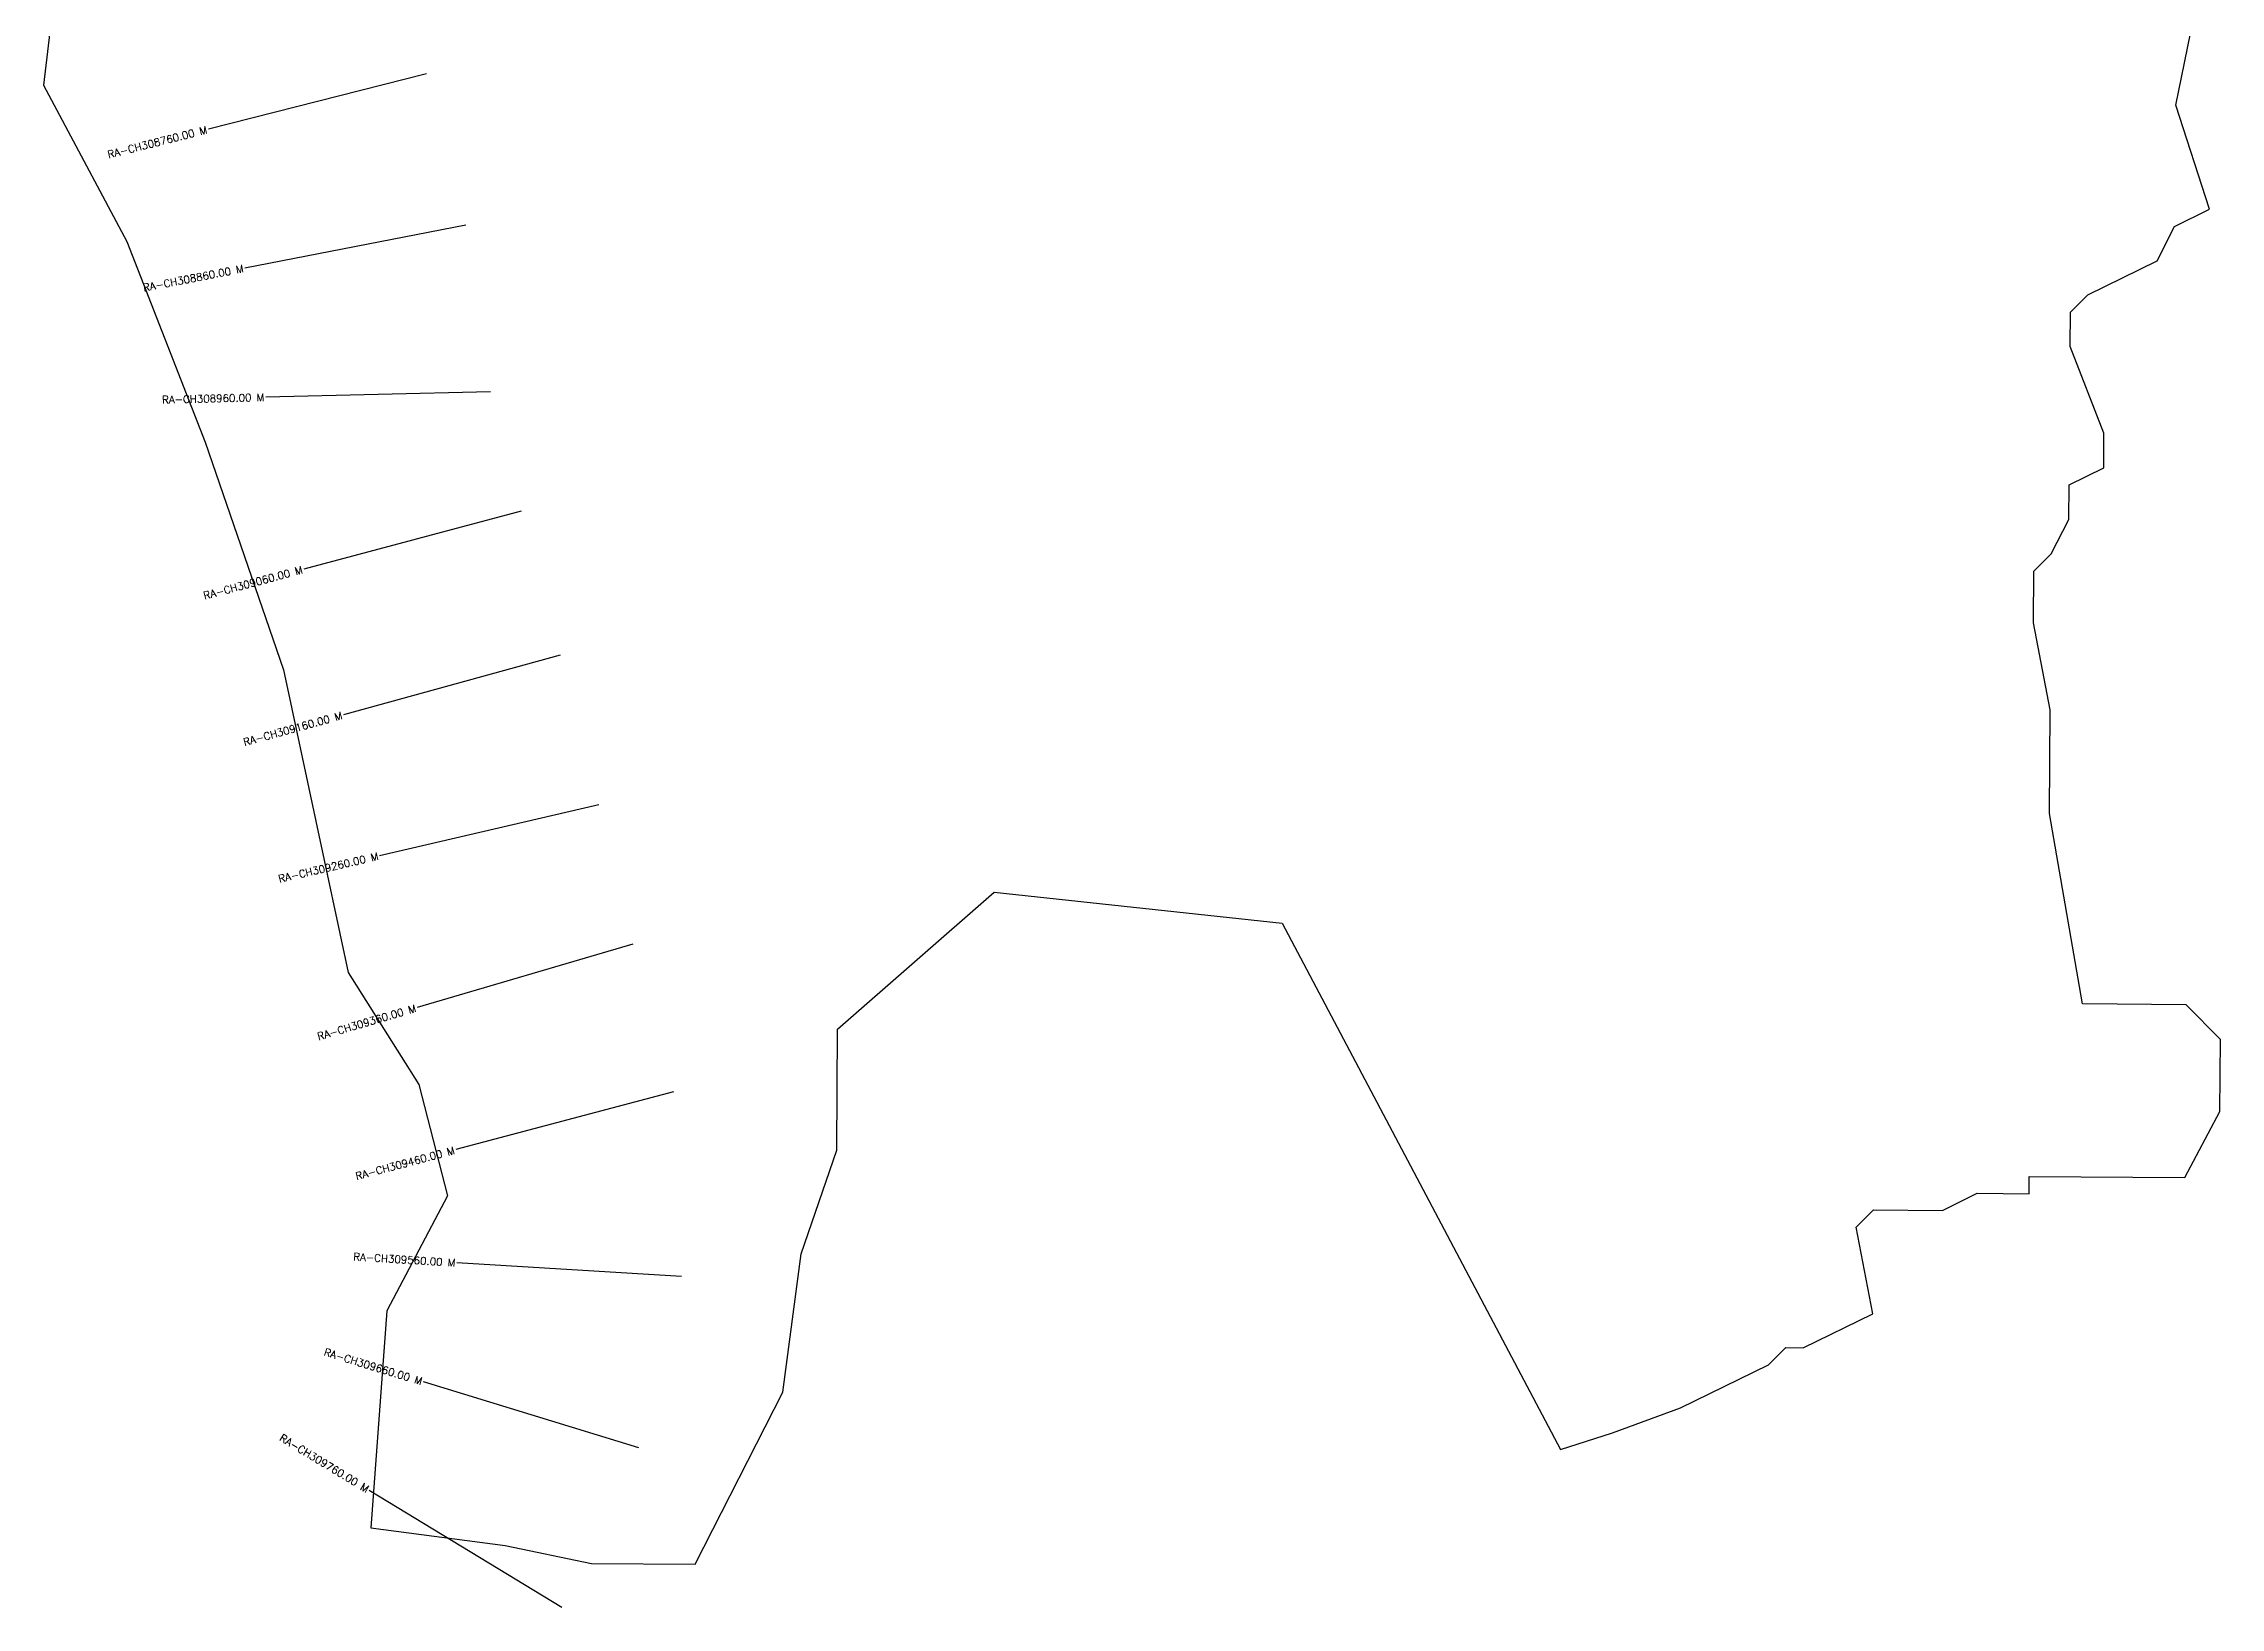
# Model space of a CAD drawing. Header units: metres. Extents: x 286112 to 288498, y 2008776 to 2012902.
# Drawn here: x 286872 to 288323, y 2008776 to 2009818 of the extents above; entities that cross this region are included whole.
import ezdxf
from ezdxf.enums import TextEntityAlignment as Align

# ---------------------------------------------------------------- set-up
doc = ezdxf.new("R2010")
doc.units = ezdxf.units.M
doc.header["$MEASUREMENT"] = 0
for name, color, linetype in [('CS', 134, 'Continuous'), ('CSMark', 6, 'Continuous'), ('VILLAGE BOUNDRY', 10, 'Continuous')]:
    doc.layers.add(name, color=color, linetype=linetype)
doc.styles.get("Standard").update_dxf_attribs({"font": 'simplex.shx'})

msp = doc.modelspace()

# ---------------------------------------------------------------- linework, layer by layer
at = {"layer": 'CS'}
for p, q in [((287127.1, 2009797.7), (286981.7, 2009760.8)), ((287153.3, 2009696.9), (287006.1, 2009668.2)), ((287169.9, 2009585.8), (287020, 2009582.2)), ((287190.2, 2009506.2), (287045.3, 2009467.5)), ((287216.3, 2009410.3), (287071.7, 2009370.4)), ((287242, 2009310.5), (287095.9, 2009276.6)), ((287264.8, 2009217.6), (287120.9, 2009175.4)), ((287291.7, 2009119.3), (287146.8, 2009080.7)), ((287297.1, 2008996.1), (287147.4, 2009005.2)), ((287268.6, 2008882.1), (287125.1, 2008925.9)), ((287217.3, 2008775.6), (287089, 2008853.5))]:
    msp.add_line(p, q, dxfattribs=at)
at = {"layer": 'VILLAGE BOUNDRY'}
msp.add_lwpolyline([(286893.6, 2009973.5), (286871.8, 2009790.2), (286927.3, 2009685.9), (286979.6, 2009552.1), (287031.7, 2009400.5), (287074.8, 2009198.7), (287122.1, 2009124.1), (287141.1, 2009049.9), (287100.6, 2008973.4), (287090, 2008828.6), (287179.6, 2008816.9), (287237.1, 2008804.9), (287306.3, 2008804.4), (287364.8, 2008919.2), (287377, 2009011.3), (287400.6, 2009080.3), (287401.2, 2009161), (287505.6, 2009252.4), (287697.7, 2009231.6), (287883.1, 2008880.8), (287917.8, 2008892), (287963.2, 2008908.6), (288021.9, 2008937.4), (288033.5, 2008948.8), (288045, 2008948.7), (288091.3, 2008971.4), (288080.2, 2009029.1), (288091.8, 2009040.6), (288137.9, 2009040.2), (288161, 2009051.6), (288195.6, 2009051.3), (288195.7, 2009062.8), (288299.4, 2009062.1), (288322.8, 2009106.2), (288323.2, 2009154.1), (288300.3, 2009177.3), (288231.1, 2009177.8), (288209.1, 2009304.8), (288209.6, 2009373.9), (288198.5, 2009431.7), (288198.7, 2009466.2), (288210.3, 2009477.7), (288222, 2009500.6), (288222.2, 2009523.7), (288245.4, 2009535), (288245.5, 2009558.1), (288222.9, 2009615.9), (288223.1, 2009638.9), (288234.7, 2009650.4), (288281, 2009673.1), (288292.6, 2009696), (288315.8, 2009707.4), (288293.3, 2009776.7), (288305.2, 2009834.3)], dxfattribs=at)

# ---------------------------------------------------------------- texts
at = {"layer": 'CSMark'}
for s, rotation, p in [('RA-CH308760.00 M', 14.2509, (286980.7, 2009760.5)), ('RA-CH308860.00 M', 11.0163, (287005.1, 2009668)), ('RA-CH308960.00 M', 1.3971, (287019, 2009582.1)), ('RA-CH309060.00 M', 14.9476, (287044.4, 2009467.3)), ('RA-CH309160.00 M', 15.4196, (287070.8, 2009370.2)), ('RA-CH309260.00 M', 13.0521, (287094.9, 2009276.4)), ('RA-CH309360.00 M', 16.3339, (287119.9, 2009175.1)), ('RA-CH309460.00 M', 14.9393, (287145.8, 2009080.4)), ('RA-CH309560.00 M', 356.5087, (287146.4, 2009005.3)), ('RA-CH309660.00 M', 343.0148, (287124.2, 2008926.2)), ('RA-CH309760.00 M', 328.7454, (287088.2, 2008854))]:
    msp.add_text(s, height=5, rotation=rotation, dxfattribs=at).set_placement(p, align=Align.MIDDLE_RIGHT)

doc.saveas('drawing.dxf')
